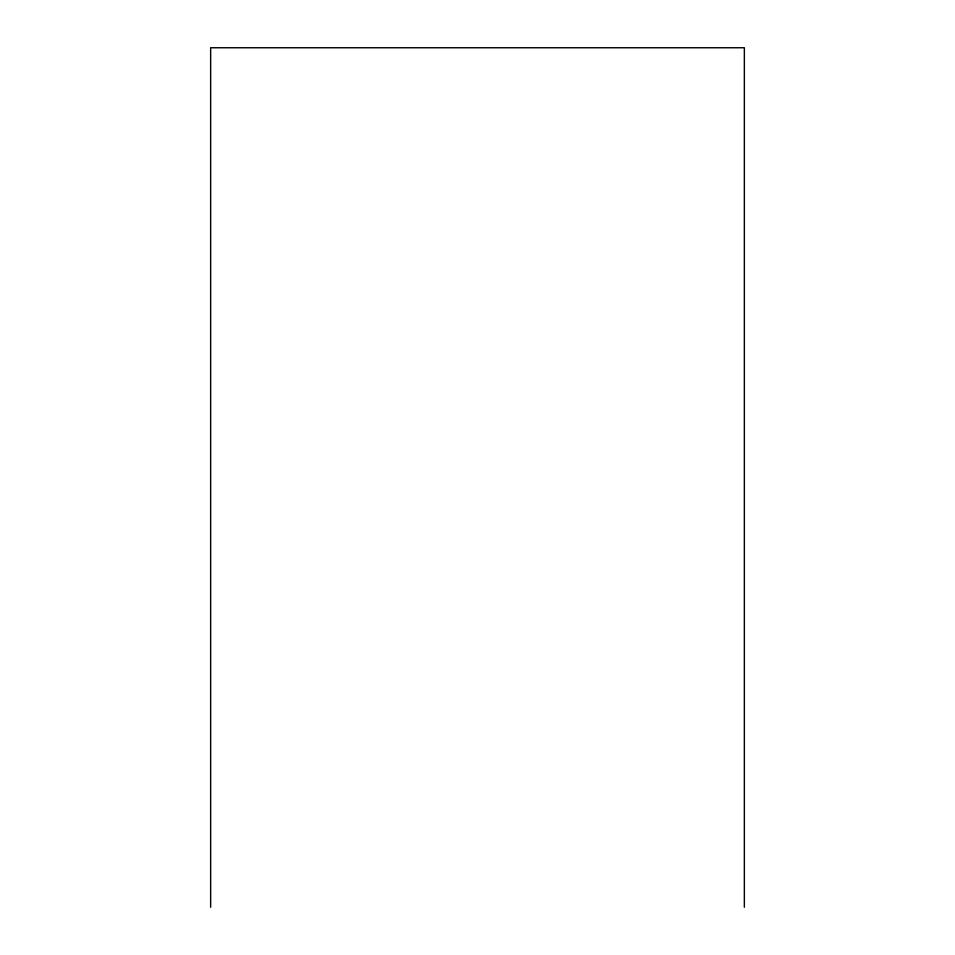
<?xml version="1.0" encoding="UTF-8"?>
<svg xmlns="http://www.w3.org/2000/svg" width="955" height="955" viewBox="0 0 955 955"><rect width="100%" height="100%" fill="white"/><g stroke="black" fill="none" stroke-linecap="round" stroke-linejoin="round"><path stroke-width="1.43" d="M744.351 907.25L744.351 47.75L210.649 47.75L210.649 907.25"/></g></svg>
